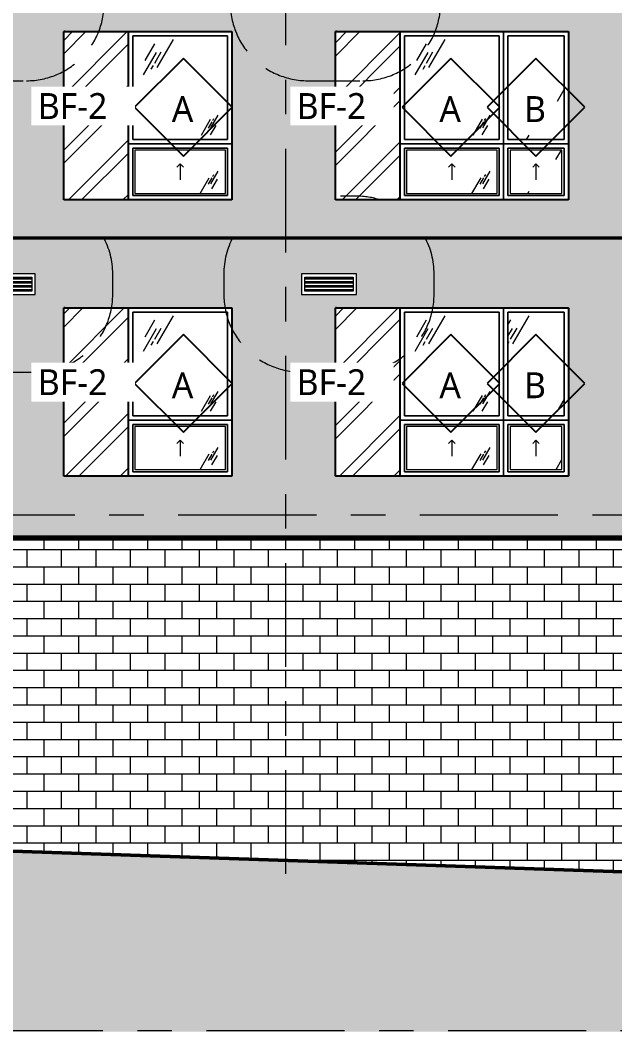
# Model space of a CAD drawing. Header units: inches. Extents: x 6 to 15224, y -733 to 6300.
# Drawn here: x 14181.1 to 14456.8, y 4981.5 to 5450.3 of the extents above; entities that cross this region are included whole.
import ezdxf

# ---------------------------------------------------------------- set-up
doc = ezdxf.new("R2010")
doc.units = ezdxf.units.IN
doc.header["$MEASUREMENT"] = 0
for name, pattern in [('Center 1_2_', [112, 64, -16, 16, -16]), ('Center 3_8_', [96, 48, -16, 16, -16]), ('Hidden 3_16_', [36, 24, -12])]:
    doc.linetypes.add(name, pattern=pattern)
for name, color, linetype, lineweight in [('A-DETL', 90, 'Continuous', 13), ('A-DETL-GENF', 92, 'Continuous', 13), ('A-FLOR-LEVL', 51, 'Continuous', 13), ('A-GENM', 13, 'Continuous', 18), ('A-GLAZ', 151, 'Continuous', 25), ('A-GLAZ-IDEN', 152, 'Continuous', 25), ('A-GLAZ-SILL', 1, 'Continuous', 18), ('A-WALL', 113, 'Continuous', 25), ('A-WALL-PATT', 111, 'Continuous', 25), ('G-ANNO-TEXT', 231, 'Continuous', 13), ('M-EQPM', 50, 'Continuous', 18), ('M-EQPM-HDLN', 50, 'Hidden 3_16_', 13), ('S-GRID', 1, 'Continuous', 13)]:
    doc.layers.add(name, color=color, linetype=linetype, lineweight=lineweight)
doc.styles.add('Open Sans_5', font='OpenSans-Regular.ttf', dxfattribs={"height": 12})
pattern_1 = [(0, (16286.3259, 0), (5.12, 1.28), [0.16896, -3.671, 0.16896, -3.671, -20.48]), (0, (16286.3259, 0), (5.12, 1.28), [-7.68, 0.16896, -7.511, 0.16896, -3.671, -8.96]), (0, (16286.3259, 0), (5.12, 1.28), [-19.2, 0.16896, -2.391, 0.16896, -6.231]), (120, (16288.2459, 0.64), (-3.66851252, 3.79405007), [0.16896, -3.671, 0.16896, -3.671, -20.48]), (120, (16288.2459, 0.64), (-3.66851252, 3.79405007), [-7.68, 0.16896, -7.511, 0.16896, -3.671, -8.96]), (120, (16288.2459, 0.64), (-3.66851252, 3.79405007), [-19.2, 0.16896, -2.391, 0.16896, -6.231]), (240, (16288.8859, 3.2), (-1.45148748, -5.07405007), [0.16896, -3.671, 0.16896, -3.671, -20.48]), (240, (16288.8859, 3.2), (-1.45148748, -5.07405007), [-7.68, 0.16896, -7.511, 0.16896, -3.671, -8.96]), (240, (16288.8859, 3.2), (-1.45148748, -5.07405007), [-19.2, 0.16896, -2.391, 0.16896, -6.231])]

# ---------------------------------------------------------------- blocks, each defined once
blk = doc.blocks.new('1-2 WD Adaptive-Recess-TS - 4_-0_x6_-6_ - 2_-6_ Recess L-12470975-SOUTH ELEVATION')
at = {"layer": 'A-GLAZ', "lineweight": 13}
h = blk.add_hatch(dxfattribs=at)
h.set_pattern_fill('FP_418', color=256, style=0, pattern_type=2)
h.set_pattern_definition([(45.064, (1414.277, 0), (-12.699375, 12.61497), []), (45.064, (1414.277, 19.2), (-12.699375, 12.61497), [])])
h.paths.add_polyline_path([(-625.06, 5239), (-625.06, 5317), (-655.06, 5317), (-655.06, 5239), (-654.59, 5239)])
h = blk.add_hatch(dxfattribs=at)
h.set_pattern_fill('FP_420', color=256, style=0, pattern_type=2)
h.set_pattern_definition([(59.808, (-593.564, 5304.806), (144.0017, 239.99866), [9, -754.581]), (59.808, (-594.298, 5298.193), (144.0017, 239.99866), [12, -751.581]), (59.808, (-589.113, 5303.623), (144.0017, 239.99866), [6, -757.581]), (59.808, (-590.701, 5300.844), (144.0017, 239.99866), [2, -761.581]), (59.808, (-588.007, 5301.598), (144.0017, 239.99866), [15, -748.581]), (59.808, (-562.589, 5271.404), (144.0017, 239.99866), [5.063, -758.519]), (59.808, (-563.03, 5273.668), (144.0017, 239.99866), [6.75, -756.831]), (59.808, (-564.239, 5273.525), (144.0017, 239.99866), [3.375, -760.206]), (59.808, (-562.208, 5277.029), (144.0017, 239.99866), [1.125, -762.456]), (59.808, (-567.422, 5270.297), (144.0017, 239.99866), [8.437, -755.144])])
h.paths.add_polyline_path([(-611.11, 5267), (-579.06, 5267), (-579.06, 5315), (-623.06, 5315), (-623.06, 5267)])
at = {"layer": 'A-GLAZ-SILL', "lineweight": 13}
h = blk.add_hatch(dxfattribs=at)
h.set_pattern_fill('FP_419', color=256, style=0, pattern_type=2)
h.set_pattern_definition([(59.808, (-593.564, 5278.806), (144.0017, 239.99866), [9, -754.581]), (59.808, (-594.298, 5272.193), (144.0017, 239.99866), [12, -751.581]), (59.808, (-589.113, 5277.623), (144.0017, 239.99866), [6, -757.581]), (59.808, (-590.701, 5274.844), (144.0017, 239.99866), [2, -761.581]), (59.808, (-588.007, 5275.598), (144.0017, 239.99866), [15, -748.581]), (59.808, (-562.589, 5245.404), (144.0017, 239.99866), [5.062, -758.519]), (59.808, (-563.03, 5247.668), (144.0017, 239.99866), [6.75, -756.831]), (59.808, (-564.239, 5247.525), (144.0017, 239.99866), [3.375, -760.206]), (59.808, (-562.208, 5251.029), (144.0017, 239.99866), [1.125, -762.456]), (59.808, (-567.422, 5244.297), (144.0017, 239.99866), [8.438, -755.144])])
h.paths.add_polyline_path([(-600.06, 5242), (-580.06, 5242), (-580.06, 5262), (-622.06, 5262), (-622.06, 5242), (-611.11, 5242)])
at = {"layer": 'A-GLAZ'}
for p, q in [((-655.06, 5239), (-655.06, 5317)), ((-654.59, 5317), (-655.06, 5317)), ((-625.06, 5239), (-625.06, 5317)), ((-654.59, 5239), (-655.06, 5239))]:
    blk.add_line(p, q, dxfattribs=at)
at = {"layer": 'A-GLAZ', "lineweight": 13}
for p, q in [((-654.59, 5317), (-577.06, 5317)), ((-577.06, 5317), (-577.06, 5239)), ((-579.06, 5315), (-623.06, 5315)), ((-623.06, 5315), (-623.06, 5267)), ((-579.06, 5267), (-579.06, 5315)), ((-625.06, 5265), (-577.06, 5265)), ((-577.06, 5265), (-625.06, 5265)), ((-623.06, 5267), (-579.06, 5267)), ((-579.06, 5263), (-623.06, 5263)), ((-623.06, 5263), (-623.06, 5241)), ((-579.06, 5241), (-579.06, 5263)), ((-577.06, 5239), (-654.59, 5239)), ((-623.06, 5241), (-579.06, 5241))]:
    blk.add_line(p, q, dxfattribs=at)
at = {"layer": 'A-GLAZ', "linetype": 'Hidden 3_16_', "lineweight": 13}
for q in [(-602.56, 5254.17), (-599.56, 5254.17), (-601.06, 5248.33)]:
    blk.add_line((-601.06, 5255.67), q, dxfattribs=at)
at = {"layer": 'A-GLAZ-SILL'}
for p, q in [((-623.06, 5315), (-579.06, 5315)), ((-623.06, 5267), (-623.06, 5315)), ((-579.06, 5315), (-623.06, 5315)), ((-623.06, 5315), (-623.06, 5267)), ((-579.06, 5315), (-579.06, 5267)), ((-579.06, 5267), (-579.06, 5315)), ((-579.06, 5267), (-623.06, 5267)), ((-623.06, 5267), (-579.06, 5267)), ((-623.06, 5263), (-579.06, 5263)), ((-623.06, 5241), (-623.06, 5263)), ((-579.06, 5263), (-623.06, 5263)), ((-623.06, 5263), (-623.06, 5241)), ((-580.06, 5262), (-622.06, 5262)), ((-622.06, 5262), (-622.06, 5242)), ((-580.06, 5242), (-580.06, 5262)), ((-579.06, 5263), (-579.06, 5241)), ((-579.06, 5241), (-579.06, 5263)), ((-622.06, 5242), (-580.06, 5242)), ((-579.06, 5241), (-623.06, 5241)), ((-623.06, 5241), (-579.06, 5241))]:
    blk.add_line(p, q, dxfattribs=at)
blk = doc.blocks.new('1-2 WD Adaptive-Recess-TS - 4_-0_x6_-6_ - 2_-6_ Recess L-12470959-SOUTH ELEVATION')
at = {"layer": 'A-GLAZ', "lineweight": 13}
h = blk.add_hatch(dxfattribs=at)
h.set_pattern_fill('FP_421', color=256, style=0, pattern_type=2)
h.set_pattern_definition([(45.064, (1414.318, 0), (-12.699375, 12.61497), []), (45.064, (1414.318, 19.2), (-12.699375, 12.61497), [])])
h.paths.add_polyline_path([(-655.06, 5367), (-625.06, 5367), (-625.06, 5445), (-655.06, 5445), (-655.06, 5373.86)])
h = blk.add_hatch(dxfattribs=at)
h.set_pattern_fill('FP_423', color=256, style=0, pattern_type=2)
h.set_pattern_definition([(59.808, (-593.564, 5432.806), (144.0017, 239.99866), [9, -754.581]), (59.808, (-594.298, 5426.193), (144.0017, 239.99866), [12, -751.581]), (59.808, (-589.113, 5431.623), (144.0017, 239.99866), [6, -757.581]), (59.808, (-590.701, 5428.844), (144.0017, 239.99866), [2, -761.581]), (59.808, (-588.007, 5429.598), (144.0017, 239.99866), [15, -748.581]), (59.808, (-562.589, 5399.404), (144.0017, 239.99866), [5.063, -758.519]), (59.808, (-563.03, 5401.668), (144.0017, 239.99866), [6.75, -756.831]), (59.808, (-564.239, 5401.525), (144.0017, 239.99866), [3.375, -760.206]), (59.808, (-562.208, 5405.029), (144.0017, 239.99866), [1.125, -762.456]), (59.808, (-567.422, 5398.297), (144.0017, 239.99866), [8.437, -755.144])])
h.paths.add_polyline_path([(-611.11, 5395), (-579.06, 5395), (-579.06, 5443), (-623.06, 5443), (-623.06, 5395)])
at = {"layer": 'A-GLAZ-SILL', "lineweight": 13}
h = blk.add_hatch(dxfattribs=at)
h.set_pattern_fill('FP_422', color=256, style=0, pattern_type=2)
h.set_pattern_definition([(59.808, (-593.564, 5406.806), (144.0017, 239.99866), [9, -754.581]), (59.808, (-594.298, 5400.193), (144.0017, 239.99866), [12, -751.581]), (59.808, (-589.113, 5405.623), (144.0017, 239.99866), [6, -757.581]), (59.808, (-590.701, 5402.844), (144.0017, 239.99866), [2, -761.581]), (59.808, (-588.007, 5403.598), (144.0017, 239.99866), [15, -748.581]), (59.808, (-562.589, 5373.404), (144.0017, 239.99866), [5.062, -758.519]), (59.808, (-563.03, 5375.668), (144.0017, 239.99866), [6.75, -756.831]), (59.808, (-564.239, 5375.525), (144.0017, 239.99866), [3.375, -760.206]), (59.808, (-562.208, 5379.029), (144.0017, 239.99866), [1.125, -762.456]), (59.808, (-567.422, 5372.297), (144.0017, 239.99866), [8.438, -755.144])])
h.paths.add_polyline_path([(-600.06, 5370), (-580.06, 5370), (-580.06, 5390), (-622.06, 5390), (-622.06, 5370), (-602.06, 5370)])
at = {"layer": 'A-GLAZ'}
for p, q in [((-655.06, 5367), (-655.06, 5445)), ((-654.59, 5445), (-655.06, 5445)), ((-625.06, 5367), (-625.06, 5445)), ((-654.59, 5367), (-655.06, 5367))]:
    blk.add_line(p, q, dxfattribs=at)
at = {"layer": 'A-GLAZ', "lineweight": 13}
for p, q in [((-654.59, 5445), (-577.06, 5445)), ((-579.06, 5443), (-623.06, 5443)), ((-623.06, 5443), (-623.06, 5395)), ((-579.06, 5395), (-579.06, 5443)), ((-577.06, 5445), (-577.06, 5367)), ((-625.06, 5393), (-577.06, 5393)), ((-577.06, 5393), (-625.06, 5393)), ((-623.06, 5395), (-579.06, 5395)), ((-579.06, 5391), (-623.06, 5391)), ((-623.06, 5391), (-623.06, 5369)), ((-579.06, 5369), (-579.06, 5391)), ((-623.06, 5369), (-579.06, 5369)), ((-577.06, 5367), (-654.59, 5367))]:
    blk.add_line(p, q, dxfattribs=at)
at = {"layer": 'A-GLAZ', "linetype": 'Hidden 3_16_', "lineweight": 13}
for q in [(-602.56, 5382.17), (-599.56, 5382.17), (-601.06, 5376.33)]:
    blk.add_line((-601.06, 5383.67), q, dxfattribs=at)
at = {"layer": 'A-GLAZ-SILL'}
for p, q in [((-623.06, 5443), (-579.06, 5443)), ((-623.06, 5395), (-623.06, 5443)), ((-579.06, 5443), (-623.06, 5443)), ((-623.06, 5443), (-623.06, 5395)), ((-579.06, 5443), (-579.06, 5395)), ((-579.06, 5395), (-579.06, 5443)), ((-579.06, 5395), (-623.06, 5395)), ((-623.06, 5395), (-579.06, 5395)), ((-623.06, 5391), (-579.06, 5391)), ((-623.06, 5369), (-623.06, 5391)), ((-579.06, 5391), (-623.06, 5391)), ((-623.06, 5391), (-623.06, 5369)), ((-580.06, 5390), (-622.06, 5390)), ((-622.06, 5390), (-622.06, 5370)), ((-580.06, 5370), (-580.06, 5390)), ((-579.06, 5391), (-579.06, 5369)), ((-579.06, 5369), (-579.06, 5391)), ((-579.06, 5369), (-623.06, 5369)), ((-623.06, 5369), (-579.06, 5369)), ((-622.06, 5370), (-580.06, 5370))]:
    blk.add_line(p, q, dxfattribs=at)
blk = doc.blocks.new('1-2 WD Adaptive-Recess-TS - 4_-0_x6_-6_ - 2_-6_ Recess L-V185-SOUTH ELEVATION')
at = {"layer": 'A-GLAZ', "lineweight": 13}
h = blk.add_hatch(dxfattribs=at)
h.set_pattern_fill('FP_424', color=256, style=0, pattern_type=2)
h.set_pattern_definition([(45.064, (1414.834, 0), (-12.699375, 12.61497), []), (45.064, (1414.834, 19.2), (-12.699375, 12.61497), [])])
h.paths.add_polyline_path([(-504.01, 5239), (-499.06, 5239), (-499.06, 5317), (-529.06, 5317), (-529.06, 5239), (-528.59, 5239)])
h = blk.add_hatch(dxfattribs=at)
h.set_pattern_fill('FP_426', color=256, style=0, pattern_type=2)
h.set_pattern_definition([(59.808, (-467.564, 5304.806), (144.0017, 239.99866), [9, -754.581]), (59.808, (-468.298, 5298.193), (144.0017, 239.99866), [12, -751.581]), (59.808, (-463.113, 5303.623), (144.0017, 239.99866), [6, -757.581]), (59.808, (-464.701, 5300.844), (144.0017, 239.99866), [2, -761.581]), (59.808, (-462.007, 5301.598), (144.0017, 239.99866), [15, -748.581]), (59.808, (-436.589, 5271.404), (144.0017, 239.99866), [5.063, -758.519]), (59.808, (-437.03, 5273.668), (144.0017, 239.99866), [6.75, -756.831]), (59.808, (-438.239, 5273.525), (144.0017, 239.99866), [3.375, -760.206]), (59.808, (-436.208, 5277.029), (144.0017, 239.99866), [1.125, -762.456]), (59.808, (-441.422, 5270.297), (144.0017, 239.99866), [8.437, -755.144])])
h.paths.add_polyline_path([(-453.06, 5267), (-453.06, 5315), (-497.06, 5315), (-497.06, 5267)])
at = {"layer": 'A-GLAZ-SILL', "lineweight": 13}
h = blk.add_hatch(dxfattribs=at)
h.set_pattern_fill('FP_425', color=256, style=0, pattern_type=2)
h.set_pattern_definition([(59.808, (-467.564, 5278.806), (144.0017, 239.99866), [9, -754.581]), (59.808, (-468.298, 5272.193), (144.0017, 239.99866), [12, -751.581]), (59.808, (-463.113, 5277.623), (144.0017, 239.99866), [6, -757.581]), (59.808, (-464.701, 5274.844), (144.0017, 239.99866), [2, -761.581]), (59.808, (-462.007, 5275.598), (144.0017, 239.99866), [15, -748.581]), (59.808, (-436.589, 5245.404), (144.0017, 239.99866), [5.062, -758.519]), (59.808, (-437.03, 5247.668), (144.0017, 239.99866), [6.75, -756.831]), (59.808, (-438.239, 5247.525), (144.0017, 239.99866), [3.375, -760.206]), (59.808, (-436.208, 5251.029), (144.0017, 239.99866), [1.125, -762.456]), (59.808, (-441.422, 5244.297), (144.0017, 239.99866), [8.438, -755.144])])
h.paths.add_polyline_path([(-454.06, 5242), (-454.06, 5262), (-496.06, 5262), (-496.06, 5242), (-474.06, 5242)])
at = {"layer": 'A-GLAZ'}
for p, q in [((-529.06, 5239), (-529.06, 5317)), ((-528.59, 5317), (-529.06, 5317)), ((-499.06, 5239), (-499.06, 5317)), ((-528.59, 5239), (-529.06, 5239))]:
    blk.add_line(p, q, dxfattribs=at)
at = {"layer": 'A-GLAZ', "lineweight": 13}
for p, q in [((-528.59, 5317), (-451.06, 5317)), ((-451.06, 5317), (-451.06, 5265)), ((-451.06, 5317), (-451.06, 5239)), ((-453.06, 5315), (-497.06, 5315)), ((-497.06, 5315), (-497.06, 5267)), ((-453.06, 5267), (-453.06, 5315)), ((-499.06, 5265), (-451.06, 5265)), ((-451.06, 5265), (-499.06, 5265)), ((-497.06, 5267), (-453.06, 5267)), ((-451.06, 5265), (-451.06, 5239)), ((-453.06, 5263), (-497.06, 5263)), ((-497.06, 5263), (-497.06, 5241)), ((-453.06, 5241), (-453.06, 5263)), ((-451.06, 5239), (-528.59, 5239)), ((-497.06, 5241), (-453.06, 5241))]:
    blk.add_line(p, q, dxfattribs=at)
at = {"layer": 'A-GLAZ', "linetype": 'Hidden 3_16_', "lineweight": 13}
for q in [(-476.56, 5254.17), (-473.56, 5254.17), (-475.06, 5248.33)]:
    blk.add_line((-475.06, 5255.67), q, dxfattribs=at)
at = {"layer": 'A-GLAZ-SILL'}
for p, q in [((-497.06, 5315), (-453.06, 5315)), ((-497.06, 5267), (-497.06, 5315)), ((-453.06, 5315), (-497.06, 5315)), ((-497.06, 5315), (-497.06, 5267)), ((-453.06, 5315), (-453.06, 5267)), ((-453.06, 5267), (-453.06, 5315)), ((-453.06, 5267), (-497.06, 5267)), ((-497.06, 5267), (-453.06, 5267)), ((-497.06, 5263), (-453.06, 5263)), ((-497.06, 5241), (-497.06, 5263)), ((-453.06, 5263), (-497.06, 5263)), ((-497.06, 5263), (-497.06, 5241)), ((-454.06, 5262), (-496.06, 5262)), ((-496.06, 5262), (-496.06, 5242)), ((-454.06, 5242), (-454.06, 5262)), ((-453.06, 5263), (-453.06, 5241)), ((-453.06, 5241), (-453.06, 5263)), ((-496.06, 5242), (-454.06, 5242)), ((-453.06, 5241), (-497.06, 5241)), ((-497.06, 5241), (-453.06, 5241))]:
    blk.add_line(p, q, dxfattribs=at)
blk = doc.blocks.new('1-2 WD Adaptive-Recess-TS - 4_-0_x6_-6_ - 2_-6_ Recess L-V186-SOUTH ELEVATION')
at = {"layer": 'A-GLAZ', "lineweight": 13}
h = blk.add_hatch(dxfattribs=at)
h.set_pattern_fill('FP_427', color=256, style=0, pattern_type=2)
h.set_pattern_definition([(45.064, (1414.876, 0), (-12.699375, 12.61497), []), (45.064, (1414.876, 19.2), (-12.699375, 12.61497), [])])
h.paths.add_polyline_path([(-529.06, 5367), (-499.06, 5367), (-499.06, 5445), (-529.06, 5445), (-529.06, 5373.86)])
h = blk.add_hatch(dxfattribs=at)
h.set_pattern_fill('FP_429', color=256, style=0, pattern_type=2)
h.set_pattern_definition([(59.808, (-467.564, 5432.806), (144.0017, 239.99866), [9, -754.581]), (59.808, (-468.298, 5426.193), (144.0017, 239.99866), [12, -751.581]), (59.808, (-463.113, 5431.623), (144.0017, 239.99866), [6, -757.581]), (59.808, (-464.701, 5428.844), (144.0017, 239.99866), [2, -761.581]), (59.808, (-462.007, 5429.598), (144.0017, 239.99866), [15, -748.581]), (59.808, (-436.589, 5399.404), (144.0017, 239.99866), [5.063, -758.519]), (59.808, (-437.03, 5401.668), (144.0017, 239.99866), [6.75, -756.831]), (59.808, (-438.239, 5401.525), (144.0017, 239.99866), [3.375, -760.206]), (59.808, (-436.208, 5405.029), (144.0017, 239.99866), [1.125, -762.456]), (59.808, (-441.422, 5398.297), (144.0017, 239.99866), [8.437, -755.144])])
h.paths.add_polyline_path([(-497.06, 5395), (-453.06, 5395), (-453.06, 5443), (-497.06, 5443), (-497.06, 5417.45)])
at = {"layer": 'A-GLAZ-SILL', "lineweight": 13}
h = blk.add_hatch(dxfattribs=at)
h.set_pattern_fill('FP_428', color=256, style=0, pattern_type=2)
h.set_pattern_definition([(59.808, (-467.564, 5406.806), (144.0017, 239.99866), [9, -754.581]), (59.808, (-468.298, 5400.193), (144.0017, 239.99866), [12, -751.581]), (59.808, (-463.113, 5405.623), (144.0017, 239.99866), [6, -757.581]), (59.808, (-464.701, 5402.844), (144.0017, 239.99866), [2, -761.581]), (59.808, (-462.007, 5403.598), (144.0017, 239.99866), [15, -748.581]), (59.808, (-436.589, 5373.404), (144.0017, 239.99866), [5.062, -758.519]), (59.808, (-437.03, 5375.668), (144.0017, 239.99866), [6.75, -756.831]), (59.808, (-438.239, 5375.525), (144.0017, 239.99866), [3.375, -760.206]), (59.808, (-436.208, 5379.029), (144.0017, 239.99866), [1.125, -762.456]), (59.808, (-441.422, 5372.297), (144.0017, 239.99866), [8.438, -755.144])])
h.paths.add_polyline_path([(-454.06, 5370), (-454.06, 5390), (-496.06, 5390), (-496.06, 5370), (-474.06, 5370)])
at = {"layer": 'A-GLAZ'}
for p, q in [((-529.06, 5367), (-529.06, 5445)), ((-528.59, 5445), (-529.06, 5445)), ((-499.06, 5367), (-499.06, 5445)), ((-528.59, 5367), (-529.06, 5367))]:
    blk.add_line(p, q, dxfattribs=at)
at = {"layer": 'A-GLAZ', "lineweight": 13}
for p, q in [((-528.59, 5445), (-451.06, 5445)), ((-453.06, 5443), (-497.06, 5443)), ((-497.06, 5443), (-497.06, 5395)), ((-453.06, 5395), (-453.06, 5443)), ((-451.06, 5445), (-451.06, 5393)), ((-451.06, 5445), (-451.06, 5367)), ((-499.06, 5393), (-451.06, 5393)), ((-451.06, 5393), (-499.06, 5393)), ((-497.06, 5395), (-453.06, 5395)), ((-451.06, 5393), (-451.06, 5367)), ((-453.06, 5391), (-497.06, 5391)), ((-497.06, 5391), (-497.06, 5369)), ((-453.06, 5369), (-453.06, 5391)), ((-497.06, 5369), (-453.06, 5369)), ((-451.06, 5367), (-528.59, 5367))]:
    blk.add_line(p, q, dxfattribs=at)
at = {"layer": 'A-GLAZ', "linetype": 'Hidden 3_16_', "lineweight": 13}
for q in [(-476.56, 5382.17), (-473.56, 5382.17), (-475.06, 5376.33)]:
    blk.add_line((-475.06, 5383.67), q, dxfattribs=at)
at = {"layer": 'A-GLAZ-SILL'}
for p, q in [((-497.06, 5443), (-453.06, 5443)), ((-497.06, 5395), (-497.06, 5443)), ((-453.06, 5443), (-497.06, 5443)), ((-497.06, 5443), (-497.06, 5395)), ((-453.06, 5443), (-453.06, 5395)), ((-453.06, 5395), (-453.06, 5443)), ((-453.06, 5395), (-497.06, 5395)), ((-497.06, 5395), (-453.06, 5395)), ((-497.06, 5391), (-453.06, 5391)), ((-497.06, 5369), (-497.06, 5391)), ((-453.06, 5391), (-497.06, 5391)), ((-497.06, 5391), (-497.06, 5369)), ((-454.06, 5390), (-496.06, 5390)), ((-496.06, 5390), (-496.06, 5370)), ((-454.06, 5370), (-454.06, 5390)), ((-453.06, 5391), (-453.06, 5369)), ((-453.06, 5369), (-453.06, 5391)), ((-453.06, 5369), (-497.06, 5369)), ((-497.06, 5369), (-453.06, 5369)), ((-496.06, 5370), (-454.06, 5370))]:
    blk.add_line(p, q, dxfattribs=at)
blk = doc.blocks.new('1-2 WD Adaptive - 2_-6_x6_-6_-12420697-SOUTH ELEVATION')
at = {"layer": 'A-GLAZ', "lineweight": 13}
h = blk.add_hatch(dxfattribs=at)
h.set_pattern_fill('FP_435', color=256, style=0, pattern_type=2)
h.set_pattern_definition([(59.808, (-428.564, 5304.806), (144.0017, 239.99866), [9, -754.581]), (59.808, (-429.298, 5298.193), (144.0017, 239.99866), [12, -751.581]), (59.808, (-424.113, 5303.623), (144.0017, 239.99866), [6, -757.581]), (59.808, (-425.701, 5300.844), (144.0017, 239.99866), [2, -761.581]), (59.808, (-423.007, 5301.598), (144.0017, 239.99866), [15, -748.581]), (59.808, (-397.589, 5271.404), (144.0017, 239.99866), [5.063, -758.519]), (59.808, (-398.03, 5273.668), (144.0017, 239.99866), [6.75, -756.831]), (59.808, (-399.239, 5273.525), (144.0017, 239.99866), [3.375, -760.206]), (59.808, (-397.208, 5277.029), (144.0017, 239.99866), [1.125, -762.456]), (59.808, (-402.422, 5270.297), (144.0017, 239.99866), [8.437, -755.144])])
h.paths.add_polyline_path([(-449.06, 5267), (-423.06, 5267), (-423.06, 5315), (-449.06, 5315), (-449.06, 5286.66)])
at = {"layer": 'A-GLAZ-SILL', "lineweight": 13}
h = blk.add_hatch(dxfattribs=at)
h.set_pattern_fill('FP_434', color=256, style=0, pattern_type=2)
h.set_pattern_definition([(59.808, (-428.564, 5278.806), (144.0017, 239.99866), [9, -754.581]), (59.808, (-429.298, 5272.193), (144.0017, 239.99866), [12, -751.581]), (59.808, (-424.113, 5277.623), (144.0017, 239.99866), [6, -757.581]), (59.808, (-425.701, 5274.844), (144.0017, 239.99866), [2, -761.581]), (59.808, (-423.007, 5275.598), (144.0017, 239.99866), [15, -748.581]), (59.808, (-397.589, 5245.404), (144.0017, 239.99866), [5.063, -758.519]), (59.808, (-398.03, 5247.668), (144.0017, 239.99866), [6.75, -756.831]), (59.808, (-399.239, 5247.525), (144.0017, 239.99866), [3.375, -760.206]), (59.808, (-397.208, 5251.029), (144.0017, 239.99866), [1.125, -762.456]), (59.808, (-402.422, 5244.297), (144.0017, 239.99866), [8.438, -755.144])])
h.paths.add_polyline_path([(-444.06, 5242), (-424.06, 5242), (-424.06, 5262), (-448.06, 5262), (-448.06, 5242)])
at = {"layer": 'A-GLAZ', "lineweight": 13}
for p, q in [((-451.06, 5265), (-451.06, 5317)), ((-451.06, 5317), (-421.06, 5317)), ((-451.06, 5239), (-451.06, 5317)), ((-421.06, 5317), (-421.06, 5239)), ((-423.06, 5315), (-449.06, 5315)), ((-449.06, 5315), (-449.06, 5267)), ((-423.06, 5267), (-423.06, 5315)), ((-451.06, 5239), (-451.06, 5265)), ((-451.06, 5265), (-421.06, 5265)), ((-421.06, 5265), (-451.06, 5265)), ((-449.06, 5267), (-423.06, 5267)), ((-423.06, 5263), (-449.06, 5263)), ((-449.06, 5263), (-449.06, 5241)), ((-423.06, 5241), (-423.06, 5263)), ((-421.06, 5239), (-451.06, 5239)), ((-449.06, 5241), (-423.06, 5241))]:
    blk.add_line(p, q, dxfattribs=at)
at = {"layer": 'A-GLAZ', "linetype": 'Hidden 3_16_', "lineweight": 13}
for q in [(-437.56, 5254.17), (-434.56, 5254.17), (-436.06, 5248.33)]:
    blk.add_line((-436.06, 5255.67), q, dxfattribs=at)
at = {"layer": 'A-GLAZ-SILL'}
for p, q in [((-449.06, 5315), (-423.06, 5315)), ((-449.06, 5267), (-449.06, 5315)), ((-423.06, 5315), (-449.06, 5315)), ((-449.06, 5315), (-449.06, 5267)), ((-423.06, 5315), (-423.06, 5267)), ((-423.06, 5267), (-423.06, 5315)), ((-423.06, 5267), (-449.06, 5267)), ((-449.06, 5267), (-423.06, 5267)), ((-449.06, 5263), (-423.06, 5263)), ((-449.06, 5241), (-449.06, 5263)), ((-423.06, 5263), (-449.06, 5263)), ((-449.06, 5263), (-449.06, 5241)), ((-424.06, 5262), (-448.06, 5262)), ((-448.06, 5262), (-448.06, 5242)), ((-424.06, 5242), (-424.06, 5262)), ((-423.06, 5263), (-423.06, 5241)), ((-423.06, 5241), (-423.06, 5263)), ((-448.06, 5242), (-424.06, 5242)), ((-423.06, 5241), (-449.06, 5241)), ((-449.06, 5241), (-423.06, 5241))]:
    blk.add_line(p, q, dxfattribs=at)
blk = doc.blocks.new('1-2 WD Adaptive - 2_-6_x6_-6_-V188-SOUTH ELEVATION')
at = {"layer": 'A-GLAZ', "lineweight": 13}
h = blk.add_hatch(dxfattribs=at)
h.set_pattern_fill('FP_433', color=256, style=0, pattern_type=2)
h.set_pattern_definition([(59.808, (-428.564, 5688.556), (144.0017, 239.99866), [9, -754.581]), (59.808, (-429.298, 5681.943), (144.0017, 239.99866), [12, -751.581]), (59.808, (-424.113, 5687.373), (144.0017, 239.99866), [6, -757.581]), (59.808, (-425.701, 5684.594), (144.0017, 239.99866), [2, -761.581]), (59.808, (-423.007, 5685.348), (144.0017, 239.99866), [15, -748.581]), (59.808, (-397.589, 5655.154), (144.0017, 239.99866), [5.063, -758.519]), (59.808, (-398.03, 5657.418), (144.0017, 239.99866), [6.75, -756.831]), (59.808, (-399.239, 5657.275), (144.0017, 239.99866), [3.375, -760.206]), (59.808, (-397.208, 5660.779), (144.0017, 239.99866), [1.125, -762.456]), (59.808, (-402.422, 5654.047), (144.0017, 239.99866), [8.437, -755.144])])
h.paths.add_polyline_path([(-449.06, 5650.75), (-423.06, 5650.75), (-423.06, 5698.75), (-449.06, 5698.75), (-449.06, 5676.75)])
at = {"layer": 'A-GLAZ-SILL', "lineweight": 13}
h = blk.add_hatch(dxfattribs=at)
h.set_pattern_fill('FP_432', color=256, style=0, pattern_type=2)
h.set_pattern_definition([(59.808, (-428.564, 5662.556), (144.0017, 239.99866), [9, -754.581]), (59.808, (-429.298, 5655.943), (144.0017, 239.99866), [12, -751.581]), (59.808, (-424.113, 5661.373), (144.0017, 239.99866), [6, -757.581]), (59.808, (-425.701, 5658.594), (144.0017, 239.99866), [2, -761.581]), (59.808, (-423.007, 5659.348), (144.0017, 239.99866), [15, -748.581]), (59.808, (-397.589, 5629.154), (144.0017, 239.99866), [5.063, -758.519]), (59.808, (-398.03, 5631.418), (144.0017, 239.99866), [6.75, -756.831]), (59.808, (-399.239, 5631.275), (144.0017, 239.99866), [3.375, -760.206]), (59.808, (-397.208, 5634.779), (144.0017, 239.99866), [1.125, -762.456]), (59.808, (-402.422, 5628.047), (144.0017, 239.99866), [8.438, -755.144])])
h.paths.add_polyline_path([(-444.06, 5625.75), (-424.06, 5625.75), (-424.06, 5645.75), (-448.06, 5645.75), (-448.06, 5625.75)])
at = {"layer": 'A-GLAZ', "lineweight": 13}
for p, q in [((-451.06, 5648.75), (-451.06, 5700.75)), ((-451.06, 5700.75), (-421.06, 5700.75)), ((-451.06, 5622.75), (-451.06, 5700.75)), ((-421.06, 5700.75), (-421.06, 5622.75)), ((-423.06, 5698.75), (-449.06, 5698.75)), ((-449.06, 5698.75), (-449.06, 5650.75)), ((-423.06, 5650.75), (-423.06, 5698.75)), ((-449.06, 5650.75), (-423.06, 5650.75)), ((-451.06, 5622.75), (-451.06, 5648.75)), ((-451.06, 5648.75), (-421.06, 5648.75)), ((-421.06, 5648.75), (-451.06, 5648.75)), ((-423.06, 5646.75), (-449.06, 5646.75)), ((-449.06, 5646.75), (-449.06, 5624.75)), ((-423.06, 5624.75), (-423.06, 5646.75)), ((-421.06, 5622.75), (-451.06, 5622.75)), ((-449.06, 5624.75), (-423.06, 5624.75))]:
    blk.add_line(p, q, dxfattribs=at)
at = {"layer": 'A-GLAZ', "linetype": 'Hidden 3_16_', "lineweight": 13}
for q in [(-437.56, 5637.92), (-434.56, 5637.92), (-436.06, 5632.08)]:
    blk.add_line((-436.06, 5639.42), q, dxfattribs=at)
at = {"layer": 'A-GLAZ-SILL'}
for p, q in [((-449.06, 5698.75), (-423.06, 5698.75)), ((-449.06, 5650.75), (-449.06, 5698.75)), ((-423.06, 5698.75), (-449.06, 5698.75)), ((-449.06, 5698.75), (-449.06, 5650.75)), ((-423.06, 5698.75), (-423.06, 5650.75)), ((-423.06, 5650.75), (-423.06, 5698.75)), ((-423.06, 5650.75), (-449.06, 5650.75)), ((-449.06, 5650.75), (-423.06, 5650.75)), ((-449.06, 5646.75), (-423.06, 5646.75)), ((-449.06, 5624.75), (-449.06, 5646.75)), ((-423.06, 5646.75), (-449.06, 5646.75)), ((-449.06, 5646.75), (-449.06, 5624.75)), ((-424.06, 5645.75), (-448.06, 5645.75)), ((-448.06, 5645.75), (-448.06, 5625.75)), ((-424.06, 5625.75), (-424.06, 5645.75)), ((-423.06, 5646.75), (-423.06, 5624.75)), ((-423.06, 5624.75), (-423.06, 5646.75)), ((-448.06, 5625.75), (-424.06, 5625.75)), ((-423.06, 5624.75), (-449.06, 5624.75)), ((-449.06, 5624.75), (-423.06, 5624.75))]:
    blk.add_line(p, q, dxfattribs=at)
blk = doc.blocks.new('ME Louvers w Trim-AM - 24_ x 8_-17810069-SOUTH ELEVATION')
at = {"layer": 'A-GENM', "lineweight": 13}
for p, q in [((-1177.62, 5465.75), (-1200.12, 5465.75)), ((-1200.12, 5465.48), (-1177.62, 5465.48)), ((-1177.62, 5464.1), (-1200.12, 5464.1)), ((-1177.62, 5463.95), (-1200.12, 5463.95)), ((-1177.62, 5463.9), (-1200.12, 5463.9)), ((-1200.12, 5463.63), (-1177.62, 5463.63)), ((-1177.62, 5462.25), (-1200.12, 5462.25)), ((-1177.62, 5462.1), (-1200.12, 5462.1)), ((-1177.62, 5462.05), (-1200.12, 5462.05)), ((-1200.12, 5461.78), (-1177.62, 5461.78)), ((-1177.62, 5460.4), (-1200.12, 5460.4)), ((-1177.62, 5460.25), (-1200.12, 5460.25))]:
    blk.add_line(p, q, dxfattribs=at)
at = {"layer": 'M-EQPM'}
for p, q in [((-1201.62, 5467.75), (-1201.62, 5458.25)), ((-1176.12, 5467.75), (-1201.62, 5467.75)), ((-1176.12, 5458.25), (-1176.12, 5467.75)), ((-1200.12, 5466.25), (-1177.62, 5466.25)), ((-1200.12, 5459.75), (-1200.12, 5466.25)), ((-1177.62, 5466.25), (-1177.62, 5459.75)), ((-1201.62, 5458.25), (-1176.12, 5458.25)), ((-1177.62, 5459.75), (-1200.12, 5459.75))]:
    blk.add_line(p, q, dxfattribs=at)
at = {"layer": 'M-EQPM-HDLN'}
for p, q in [((-1176.12, 5503.75), (-1201.62, 5503.75)), ((-1237.62, 5467.75), (-1237.62, 5458.25)), ((-1140.12, 5458.25), (-1140.12, 5467.75)), ((-1201.62, 5422.25), (-1176.12, 5422.25))]:
    blk.add_line(p, q, dxfattribs=at)
for centre, start, end in [((-1201.62, 5467.75), 90, 180), ((-1176.12, 5467.75), 0, 90), ((-1201.62, 5458.25), 180, 270), ((-1176.12, 5458.25), 270, 0)]:
    blk.add_arc(centre, 36, start, end, dxfattribs=at)
blk = doc.blocks.new('ME Louvers w Trim-AM - 24_ x 8_-17810137-SOUTH ELEVATION')
at = {"layer": 'A-GENM', "lineweight": 13}
for p, q in [((-669.81, 5330.75), (-692.31, 5330.75)), ((-692.31, 5330.48), (-669.81, 5330.48)), ((-669.81, 5329.1), (-692.31, 5329.1)), ((-669.81, 5328.95), (-692.31, 5328.95)), ((-669.81, 5328.9), (-692.31, 5328.9)), ((-692.31, 5328.63), (-669.81, 5328.63)), ((-669.81, 5327.25), (-692.31, 5327.25)), ((-669.81, 5327.1), (-692.31, 5327.1)), ((-669.81, 5327.05), (-692.31, 5327.05)), ((-692.31, 5326.78), (-669.81, 5326.78)), ((-669.81, 5325.4), (-692.31, 5325.4)), ((-669.81, 5325.25), (-692.31, 5325.25))]:
    blk.add_line(p, q, dxfattribs=at)
at = {"layer": 'M-EQPM'}
for p, q in [((-693.81, 5332.75), (-693.81, 5323.25)), ((-668.31, 5332.75), (-693.81, 5332.75)), ((-692.31, 5331.25), (-669.81, 5331.25)), ((-692.31, 5324.75), (-692.31, 5331.25)), ((-669.81, 5331.25), (-669.81, 5324.75)), ((-668.31, 5323.25), (-668.31, 5332.75)), ((-693.81, 5323.25), (-668.31, 5323.25)), ((-669.81, 5324.75), (-692.31, 5324.75))]:
    blk.add_line(p, q, dxfattribs=at)
at = {"layer": 'M-EQPM-HDLN'}
for p, q in [((-729.81, 5332.75), (-729.81, 5323.25)), ((-632.31, 5323.25), (-632.31, 5332.75)), ((-693.81, 5287.25), (-668.31, 5287.25))]:
    blk.add_line(p, q, dxfattribs=at)
for centre, start, end in [((-693.81, 5332.75), 151.7736, 180), ((-668.31, 5332.75), 0, 28.2264), ((-693.81, 5323.25), 180, 270), ((-668.31, 5323.25), 270, 360)]:
    blk.add_arc(centre, 36, start, end, dxfattribs=at)
blk = doc.blocks.new('ME Louvers w Trim-AM - 24_ x 8_-V202-SOUTH ELEVATION')
at = {"layer": 'A-GENM', "lineweight": 13}
for p, q in [((-520.81, 5330.75), (-543.31, 5330.75)), ((-543.31, 5330.48), (-520.81, 5330.48)), ((-520.81, 5329.1), (-543.31, 5329.1)), ((-520.81, 5328.95), (-543.31, 5328.95)), ((-520.81, 5328.9), (-543.31, 5328.9)), ((-543.31, 5328.63), (-520.81, 5328.63)), ((-520.81, 5327.25), (-543.31, 5327.25)), ((-520.81, 5327.1), (-543.31, 5327.1)), ((-520.81, 5327.05), (-543.31, 5327.05)), ((-543.31, 5326.78), (-520.81, 5326.78)), ((-520.81, 5325.4), (-543.31, 5325.4)), ((-520.81, 5325.25), (-543.31, 5325.25))]:
    blk.add_line(p, q, dxfattribs=at)
at = {"layer": 'M-EQPM'}
for p, q in [((-544.81, 5332.75), (-544.81, 5323.25)), ((-519.31, 5332.75), (-544.81, 5332.75)), ((-543.31, 5331.25), (-520.81, 5331.25)), ((-543.31, 5324.75), (-543.31, 5331.25)), ((-520.81, 5331.25), (-520.81, 5324.75)), ((-519.31, 5323.25), (-519.31, 5332.75)), ((-544.81, 5323.25), (-519.31, 5323.25)), ((-520.81, 5324.75), (-543.31, 5324.75))]:
    blk.add_line(p, q, dxfattribs=at)
at = {"layer": 'M-EQPM-HDLN'}
for p, q in [((-519.31, 5368.75), (-526.72, 5368.75)), ((-580.81, 5332.75), (-580.81, 5323.25)), ((-483.31, 5323.25), (-483.31, 5332.75)), ((-544.81, 5287.25), (-519.31, 5287.25))]:
    blk.add_line(p, q, dxfattribs=at)
for centre, start, end in [((-519.31, 5332.75), 72.0817, 90), ((-544.81, 5332.75), 151.7736, 180), ((-519.31, 5332.75), 0, 28.2264), ((-544.81, 5323.25), 180, 270), ((-519.31, 5323.25), 270, 360)]:
    blk.add_arc(centre, 36, start, end, dxfattribs=at)
blk = doc.blocks.new('TAG Window-AM - Standard-51685-SOUTH ELEVATION')
at = {"layer": 'A-GLAZ-IDEN'}
for p, q in [((-1299.06, 5944.13), (-1321.69, 5921.5)), ((-1276.43, 5921.5), (-1299.06, 5944.13)), ((-1321.69, 5921.5), (-1299.06, 5898.87)), ((-1299.06, 5898.87), (-1276.43, 5921.5))]:
    blk.add_line(p, q, dxfattribs=at)

msp = doc.modelspace()

# ---------------------------------------------------------------- hatches: boundary and pattern name
at = {"layer": 'A-DETL-GENF'}
msp.add_hatch(color=29, dxfattribs=at).paths.add_polyline_path([(15056.81008358, 4981.48573334), (15102.01292671, 4981.48573334), (15102.01292671, 5052), (14568.29213786, 5052), (13585.29213785, 5085), (13388.47692671, 5085), (13388.47692671, 4981.48573334), (14887.82092671, 4981.48573334)])
at = {"layer": 'A-WALL-PATT', "lineweight": 13}
h = msp.add_hatch(dxfattribs=at)
h.set_pattern_fill('FP_388', color=256, style=0, pattern_type=2)
h.set_pattern_definition(pattern_1)
h.paths.add_polyline_path([(14057.29213785, 5349.75), (14586.47963785, 5349.75), (14586.47963785, 5475.875), (14057.29213785, 5475.875), (14057.29213785, 5352.05740001)])
h.paths.add_polyline_path([(14432.66292671, 5367), (14327.29213785, 5367), (14327.29213785, 5445), (14435.29213785, 5445), (14435.29213785, 5367)])
h.paths.add_polyline_path([(14201.76221315, 5367), (14201.29213785, 5367), (14201.29213785, 5445), (14279.29213785, 5445), (14279.29213785, 5367), (14245.24492671, 5367)])
h.paths.add_polyline_path([(14135.29213785, 5367), (14087.29213785, 5367), (14087.29213785, 5445), (14135.29213785, 5445), (14135.29213785, 5417.45240001)])
h.paths.add_polyline_path([(14561.29213785, 5367), (14531.29213785, 5367), (14531.29213785, 5445), (14561.29213785, 5445), (14561.29213785, 5373.85573334)])
h.paths.add_polyline_path([(14477.29213785, 5367), (14477.29213785, 5445), (14507.29213785, 5445), (14507.29213785, 5367), (14486.21092671, 5367)])
h.paths.add_polyline_path([(14314.54213785, 5458.25), (14314.54213785, 5467.75), (14340.04213785, 5467.75), (14340.04213785, 5458.25), (14315.934995, 5458.25)])
h.paths.add_polyline_path([(14184.04213785, 5458.25), (14158.54213785, 5458.25), (14158.54213785, 5467.75), (14184.04213785, 5467.75), (14184.04213785, 5458.41666667)])
h = msp.add_hatch(dxfattribs=at)
h.set_pattern_fill('FP_388', color=256, style=0, pattern_type=2)
h.set_pattern_definition(pattern_1)
h.paths.add_polyline_path([(14405.88892671, 5349), (14587.47963785, 5349), (14587.47963785, 5349.75), (14057.29213785, 5349.75), (14057.29213785, 5349), (14352.34092671, 5349)])
h = msp.add_hatch(dxfattribs=at)
h.set_pattern_fill('FP_388', color=256, style=0, pattern_type=2)
h.set_pattern_definition(pattern_1)
h.paths.add_polyline_path([(14057.29213785, 5210.25), (14592.91713785, 5210.25), (14592.91713785, 5330.25), (14586.47963785, 5330.25906668), (14586.47963785, 5349), (14057.29213785, 5349), (14057.29213785, 5243.06573334)])
h.paths.add_polyline_path([(14279.29213785, 5239), (14201.29213785, 5239), (14201.29213785, 5317), (14279.29213785, 5317), (14279.29213785, 5243.06573334)])
h.paths.add_polyline_path([(14135.29213785, 5239), (14087.29213785, 5239), (14087.29213785, 5317), (14135.29213785, 5317), (14135.29213785, 5243.06573334)])
h.paths.add_polyline_path([(14352.34092671, 5239), (14327.29213785, 5239), (14327.29213785, 5317), (14435.29213785, 5317), (14435.29213785, 5239), (14405.88892671, 5239)])
h.paths.add_polyline_path([(14537.29213785, 5239), (14489.29213785, 5239), (14489.29213785, 5317), (14537.29213785, 5317), (14537.29213785, 5243.06573334)])
h.paths.add_polyline_path([(14311.54213785, 5323.25), (14311.54213785, 5332.75), (14337.04213785, 5332.75), (14337.04213785, 5323.25), (14313.04213785, 5323.25)])
h.paths.add_polyline_path([(14188.04213785, 5323.25), (14162.54213785, 5323.25), (14162.54213785, 5332.75), (14188.04213785, 5332.75), (14188.04213785, 5323.625)])
h = msp.add_hatch(dxfattribs=at)
h.set_pattern_fill('FP_386', color=256, style=0, pattern_type=2)
h.set_pattern_definition([(0, (14560.292, 5109), (0, 8), []), (90, (14560.292, 5109), (-8, 8), [8, -8])])
h.paths.add_polyline_path([(14560.66713785, 5052.2559766), (14560.66713785, 5210.25), (14057.29213785, 5210.25), (14057.29213785, 5221), (14056.29213785, 5221), (14056.29213785, 5210.25), (13936.29213785, 5210.25), (13936.29213785, 5221), (13935.29213785, 5221), (13935.29213785, 5210.25), (13585.29213785, 5210.25), (13585.29213785, 5103), (14053.66713785, 5103), (14053.66713785, 5101), (14058.66713785, 5101), (14058.66713785, 5069.10846897), (14556.66993049, 5052.39016566)])
h.paths.add_polyline_path([(13886.79213785, 5127), (13832.79213785, 5127), (13832.79213785, 5205), (13886.79213785, 5205), (13886.79213785, 5155.87240001)])

# ---------------------------------------------------------------- linework, layer by layer
at = {"layer": 'A-DETL', "lineweight": 70}
msp.add_line((14592.91713785, 5210.25), (13516.35463785, 5210.25), dxfattribs=at)
at = {"layer": 'A-DETL', "lineweight": 50}
msp.add_line((14568.29213786, 5052), (13585.29213785, 5085), dxfattribs=at)
at = {"layer": 'A-FLOR-LEVL', "linetype": 'Center 1_2_'}
for p, q in [((13358.45406039, 5349), (15204.04750887, 5349)), ((13358.45406039, 5221), (15204.04750887, 5221)), ((13358.45406039, 5109), (15204.04750887, 5109)), ((13259.51248277, 5085), (15140.36071592, 5085)), ((13259.51248277, 4982), (15204.04750887, 4982))]:
    msp.add_line(p, q, dxfattribs=at)
at = {"layer": 'A-WALL'}
for p, q in [((14201.76221315, 5445), (14279.29213785, 5445)), ((14279.29213785, 5445), (14279.29213785, 5367)), ((14327.76221315, 5445), (14435.29213785, 5445)), ((14435.29213785, 5445), (14435.29213785, 5367)), ((14279.29213785, 5367), (14201.76221315, 5367)), ((14435.29213785, 5367), (14327.76221315, 5367)), ((14057.29213785, 5349.75), (14889.22963785, 5349.75)), ((14889.22963785, 5349), (14057.29213785, 5349)), ((14201.76221315, 5317), (14279.29213785, 5317)), ((14279.29213785, 5317), (14279.29213785, 5239)), ((14327.76221315, 5317), (14435.29213785, 5317)), ((14435.29213785, 5317), (14435.29213785, 5239)), ((14279.29213785, 5239), (14201.76221315, 5239)), ((14435.29213785, 5239), (14327.76221315, 5239)), ((14057.29213785, 5210.25), (14850.47963786, 5210.25))]:
    msp.add_line(p, q, dxfattribs=at)
at = {"layer": 'S-GRID', "linetype": 'Center 3_8_'}
msp.add_line((14304.29213785, 5054.68743403), (14304.29213785, 6219.06052942), dxfattribs=at)

# ---------------------------------------------------------------- block references
at = {"layer": 'A-GLAZ'}
for name, p in [('1-2 WD Adaptive-Recess-TS - 4_-0_x6_-6_ - 2_-6_ Recess L-12470959-SOUTH ELEVATION', (14856.35291464, 0)), ('1-2 WD Adaptive-Recess-TS - 4_-0_x6_-6_ - 2_-6_ Recess L-V186-SOUTH ELEVATION', (14856.35291464, 0)), ('1-2 WD Adaptive - 2_-6_x6_-6_-V188-SOUTH ELEVATION', (14856.35291464, -255.75)), ('1-2 WD Adaptive-Recess-TS - 4_-0_x6_-6_ - 2_-6_ Recess L-12470975-SOUTH ELEVATION', (14856.35291464, 0)), ('1-2 WD Adaptive-Recess-TS - 4_-0_x6_-6_ - 2_-6_ Recess L-V185-SOUTH ELEVATION', (14856.35291464, 0)), ('1-2 WD Adaptive - 2_-6_x6_-6_-12420697-SOUTH ELEVATION', (14856.35291464, 0))]:
    msp.add_blockref(name, p, dxfattribs=at)
at = {"layer": 'A-GLAZ-IDEN'}
for p in [(15555.85708948, -511.5), (15679.92516266, -511.5), (15719.35291464, -511.5), (15555.85708948, -639.5), (15679.92516266, -639.5), (15719.35291464, -639.5)]:
    msp.add_blockref('TAG Window-AM - Standard-51685-SOUTH ELEVATION', p, dxfattribs=at)
at = {"layer": 'M-EQPM-HDLN'}
for name, p in [('ME Louvers w Trim-AM - 24_ x 8_-17810069-SOUTH ELEVATION', (15360.16541464, 0)), ('ME Louvers w Trim-AM - 24_ x 8_-17810069-SOUTH ELEVATION', (15516.16541464, 0)), ('ME Louvers w Trim-AM - 24_ x 8_-V202-SOUTH ELEVATION', (14856.35291464, 0)), ('ME Louvers w Trim-AM - 24_ x 8_-17810137-SOUTH ELEVATION', (14856.35291464, 0))]:
    msp.add_blockref(name, p, dxfattribs=at)

# ---------------------------------------------------------------- texts
at = {"layer": 'A-GLAZ-IDEN', "lineweight": 13, "char_height": 12, "attachment_point": 1, "style": 'Open Sans_5'}
for s, insert, width in [('A', (14251.43045398, 5415.13131631), 12.928), ('A', (14375.49852716, 5415.13131631), 12.928), ('B', (14414.74990119, 5415.13131631), 13.332), ('A', (14251.43045398, 5287.13131631), 12.928), ('A', (14375.49852716, 5287.13131631), 12.928), ('B', (14414.74990119, 5287.13131631), 13.332)]:
    msp.add_mtext(s, dxfattribs=dict(at, insert=insert, width=width))

# ---------------------------------------------------------------- next in the draw order: texts
at = {"layer": 'G-ANNO-TEXT', "color": 7, "char_height": 12, "width": 42.016, "attachment_point": 1, "style": 'Open Sans_5', "bg_fill": 3, "box_fill_scale": 1.25, "bg_fill_color": 256, "bg_fill_true_color": 13158600, "bg_fill_transparency": 0}
for insert in [(14189.31306725, 5416.53013093), (14309.31306725, 5416.53013093), (14189.31306725, 5288.53013093), (14309.31306725, 5288.53013093)]:
    msp.add_mtext('BF-2', dxfattribs=dict(at, insert=insert))

doc.saveas('drawing.dxf')
